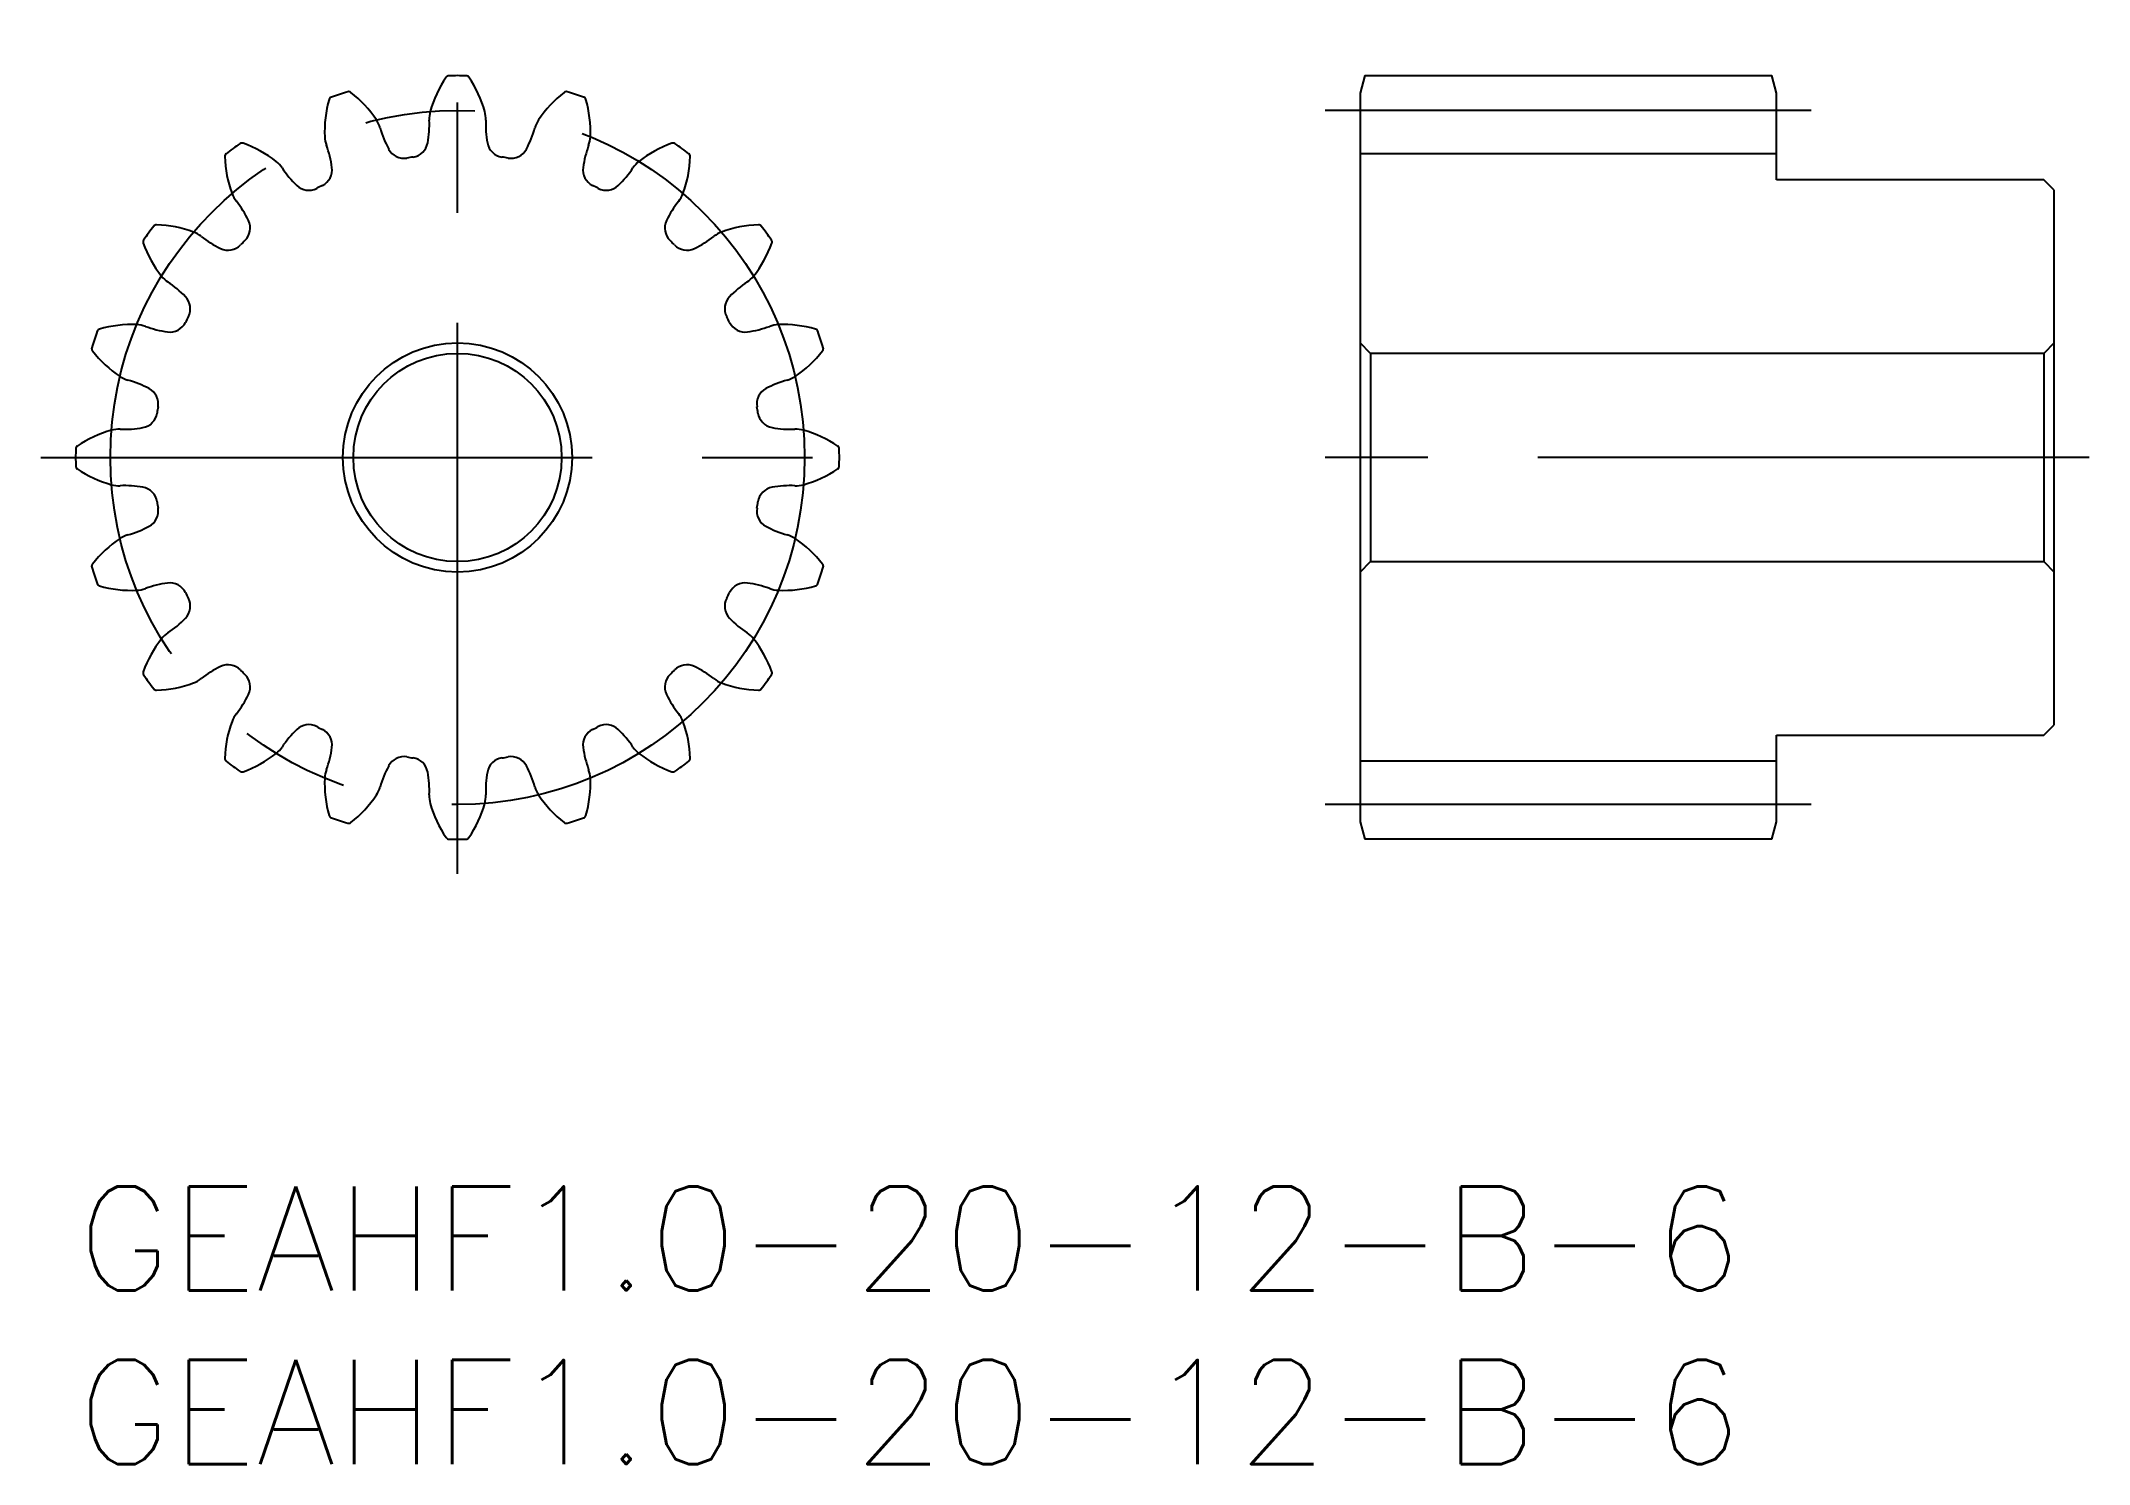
# Model space of a CAD drawing. Extents: x -1 to 58, y -8 to 33.
import ezdxf

# ---------------------------------------------------------------- set-up
doc = ezdxf.new("R2010")
doc.units = 0
doc.header["$LTSCALE"] = 0.5
doc.linetypes.add('CENTER', pattern=[50.8, 31.75, -6.35, 6.35, -6.35])
for name, color, linetype in [('MSM_CENTER', 1, 'CENTER'), ('MSM_CONTINUOUS', 7, 'CONTINUOUS'), ('MSM_PART_NUMBER', 7, 'CONTINUOUS')]:
    doc.layers.add(name, color=color, linetype=linetype)
doc.styles.get("Standard").update_dxf_attribs({"font": 'txt.shx', "height": 3, "bigfont": 'bigfont.shx'})

# ---------------------------------------------------------------- blocks, each defined once
blk = doc.blocks.new('*U3')
at = {"layer": 'MSM_PART_NUMBER'}
blk.add_text('GEAHF1.0-20-12-B-6', height=3, dxfattribs=at).set_placement((0, -3))
blk = doc.blocks.new('*U4')
at = {"layer": 'MSM_PART_NUMBER'}
blk.add_text('GEAHF1.0-20-12-B-6', height=3, dxfattribs=at).set_placement((0, -8))

msp = doc.modelspace()

# ---------------------------------------------------------------- linework, layer by layer
at = {"layer": 'MSM_CENTER'}
for p, q in [((10.953, 9), (10.953, 33)), ((49.953, 31), (35.953, 31)), ((-1.047, 21), (22.953, 21)), ((57.953, 21), (35.953, 21)), ((49.953, 11), (35.953, 11))]:
    msp.add_line(p, q, dxfattribs=at)
msp.add_circle((10.953, 21), 10, dxfattribs=at)
at = {"layer": 'MSM_CONTINUOUS'}
for p, q in [((37.087, 32), (36.953, 31.5)), ((37.087, 32), (48.82, 32)), ((48.953, 31.5), (48.82, 32)), ((36.953, 31.5), (36.953, 10.5)), ((48.953, 29), (48.953, 31.5)), ((48.953, 29.75), (36.953, 29.75)), ((56.653, 29), (48.953, 29)), ((56.953, 28.7), (56.653, 29)), ((56.953, 13.3), (56.953, 28.7)), ((37.253, 24), (36.953, 24.3)), ((56.953, 24.3), (56.653, 24)), ((37.253, 24), (37.253, 18)), ((56.653, 24), (37.253, 24)), ((56.653, 24), (56.653, 18)), ((36.953, 17.7), (37.253, 18)), ((37.253, 18), (56.653, 18)), ((56.653, 18), (56.953, 17.7)), ((48.953, 10.5), (48.953, 13)), ((48.953, 13), (56.653, 13)), ((56.653, 13), (56.953, 13.3)), ((48.953, 12.25), (36.953, 12.25)), ((36.953, 10.5), (37.087, 10)), ((48.82, 10), (48.953, 10.5)), ((48.82, 10), (37.087, 10))]:
    msp.add_line(p, q, dxfattribs=at)
for radius in [3.3, 3]:
    msp.add_circle((10.953, 21), radius, dxfattribs=at)
for centre, radius, start, end in [((13.381, 30.078), 3.333, 145.76897, 164.5), ((10.708, 31.897), 0.1, 91.2918, 145.76897), ((10.953, 21), 11, 88.7082, 91.2918), ((11.199, 31.897), 0.1, 34.23103, 88.7082), ((8.526, 30.078), 3.333, 15.5, 34.23103), ((10.457, 30.384), 3.333, 163.76897, 182.5), ((7.352, 31.288), 0.1, 109.2918, 163.76897), ((10.953, 21), 11, 106.7082, 109.2918), ((7.82, 31.44), 0.1, 52.23103, 106.7082), ((5.839, 28.884), 3.333, 33.5, 52.23103), ((16.068, 28.884), 3.333, 127.76897, 146.5), ((14.087, 31.44), 0.1, 73.2918, 127.76893), ((10.953, 21), 11, 70.7082, 73.2918), ((14.555, 31.288), 0.1, 16.23103, 70.7082), ((11.45, 30.384), 3.333, 357.5, 16.23103), ((7.94, 30.274), 0.814, 15.78517, 33.5), ((7.065, 30.603), 3.077, 349.88406, 2.17481), ((10.953, 30.752), 0.814, 164.5, 182.21483), ((10.953, 30.752), 0.814, 357.78517, 15.5), ((14.842, 30.603), 3.077, 177.82519, 190.11594), ((13.967, 30.274), 0.814, 146.5, 164.21483), ((7.94, 30.274), 0.814, 182.5, 200.21483), ((11.684, 31.335), 3.077, 195.82519, 208.11594), ((10.223, 31.335), 3.077, 331.88406, 344.17481), ((13.967, 30.274), 0.814, 339.78517, 357.5), ((4.349, 29.672), 0.1, 127.2918, 181.769), ((7.581, 29.771), 3.333, 181.76897, 200.5), ((10.953, 21), 11, 124.7082, 127.2918), ((4.747, 29.96), 0.1, 70.23103, 124.7082), ((3.653, 26.918), 3.333, 51.5, 70.23103), ((5.222, 28.889), 0.814, 33.78517, 51.5), ((4.288, 28.932), 3.077, 7.88406, 20.17481), ((9.411, 30.12), 0.5, 208.11594, 279.59893), ((10.953, 21), 8.75, 98.40107, 99.59893), ((9.602, 30.151), 0.5, 278.40107, 349.88406), ((12.305, 30.151), 0.5, 190.11594, 261.59893), ((10.953, 21), 8.75, 80.40107, 81.59893), ((12.496, 30.12), 0.5, 260.40107, 331.88406), ((17.619, 28.932), 3.077, 159.82519, 172.11594), ((16.685, 28.889), 0.814, 128.5, 146.21483), ((18.254, 26.918), 3.333, 109.76897, 128.5), ((17.16, 29.96), 0.1, 55.2918, 109.76897), ((10.953, 21), 11, 52.7082, 55.2918), ((14.326, 29.771), 3.333, 339.5, 358.23103), ((17.558, 29.672), 0.1, 358.23103, 52.7082), ((8.454, 31.055), 3.077, 213.82519, 226.11594), ((6.84, 29.285), 0.5, 296.40107, 7.88406), ((15.067, 29.285), 0.5, 172.11594, 243.59893), ((13.452, 31.055), 3.077, 313.88406, 326.17481), ((5.222, 28.889), 0.814, 200.5, 218.21483), ((2.163, 26.484), 3.077, 25.88406, 38.17481), ((6.668, 29.197), 0.5, 226.11594, 297.59893), ((10.953, 21), 8.75, 116.40107, 117.59893), ((10.953, 21), 8.75, 62.40107, 63.59893), ((15.239, 29.197), 0.5, 242.40107, 313.88406), ((19.744, 26.484), 3.077, 141.82519, 154.11594), ((16.685, 28.889), 0.814, 321.78517, 339.5), ((4.481, 27.609), 0.5, 314.40107, 25.88406), ((17.425, 27.609), 0.5, 154.11594, 225.59893), ((1.993, 27.206), 0.1, 145.2918, 199.76897), ((5.036, 28.3), 3.333, 199.76897, 218.5), ((10.953, 21), 11, 142.7082, 145.2918), ((2.282, 27.604), 0.1, 88.23103, 142.7082), ((2.182, 24.372), 3.333, 69.5, 88.23103), ((3.064, 26.732), 0.814, 51.78517, 69.5), ((5.47, 29.79), 3.077, 231.82519, 244.11594), ((10.953, 21), 8.75, 134.40107, 135.59893), ((10.953, 21), 8.75, 44.40107, 45.59893), ((16.437, 29.79), 3.077, 295.88406, 308.17481), ((18.843, 26.732), 0.814, 110.5, 128.21483), ((19.725, 24.372), 3.333, 91.76897, 110.5), ((16.871, 28.3), 3.333, 321.5, 340.23103), ((19.625, 27.604), 0.1, 37.2918, 91.76897), ((10.953, 21), 11, 34.7082, 37.2918), ((19.914, 27.206), 0.1, 340.23103, 34.7082), ((4.345, 27.472), 0.5, 244.11594, 315.59893), ((17.562, 27.472), 0.5, 224.40107, 295.88406), ((3.064, 26.732), 0.814, 218.5, 236.21483), ((0.899, 23.499), 3.077, 43.88406, 56.17481), ((21.008, 23.499), 3.077, 123.82519, 136.11594), ((18.843, 26.732), 0.814, 303.78517, 321.5), ((2.756, 25.285), 0.5, 332.40109, 43.88406), ((19.151, 25.285), 0.5, 136.11594, 207.59893), ((1.569, 21.497), 3.333, 87.5, 106.23103), ((1.679, 24.013), 0.814, 69.78517, 87.5), ((2.668, 25.113), 0.5, 262.11594, 333.59893), ((10.953, 21), 8.75, 152.40107, 153.59893), ((10.953, 21), 8.75, 26.40107, 27.59893), ((19.239, 25.113), 0.5, 206.40107, 277.88406), ((20.228, 24.013), 0.814, 92.5, 110.21483), ((20.338, 21.497), 3.333, 73.76897, 92.5), ((10.953, 21), 11, 160.7082, 163.2918), ((0.666, 24.601), 0.1, 106.23103, 160.7082), ((3.022, 27.666), 3.077, 249.82519, 262.11594), ((18.885, 27.666), 3.077, 277.88406, 290.17481), ((21.241, 24.601), 0.1, 19.2918, 73.76897), ((10.953, 21), 11, 16.7082, 19.2918), ((0.514, 24.134), 0.1, 163.2918, 217.769), ((3.07, 26.114), 3.333, 217.76897, 236.5), ((18.837, 26.114), 3.333, 303.5, 322.23103), ((21.393, 24.134), 0.1, 322.23103, 16.7082), ((1.679, 24.013), 0.814, 236.5, 254.21483), ((0.619, 20.27), 3.077, 61.88406, 74.17481), ((21.288, 20.27), 3.077, 105.82519, 118.11594), ((20.228, 24.013), 0.814, 285.78517, 303.5), ((1.833, 22.542), 0.5, 350.40107, 61.88406), ((10.953, 21), 8.75, 170.40107, 171.59893), ((20.074, 22.542), 0.5, 118.11594, 189.59893), ((10.953, 21), 8.75, 8.40107, 9.59893), ((1.35, 24.888), 3.077, 267.82519, 280.11594), ((1.803, 22.351), 0.5, 280.11594, 351.59893), ((20.104, 22.351), 0.5, 188.40107, 259.88406), ((20.557, 24.888), 3.077, 259.88406, 272.17481), ((10.953, 21), 11, 178.7082, 181.2918), ((0.056, 21.246), 0.1, 124.23103, 178.7082), ((1.875, 18.572), 3.333, 105.5, 124.23103), ((1.202, 21), 0.814, 87.78517, 105.5), ((20.705, 21), 0.814, 74.5, 92.21483), ((20.032, 18.572), 3.333, 55.76897, 74.5), ((21.851, 21.246), 0.1, 1.2918, 55.76897), ((10.953, 21), 11, 358.7082, 1.2918), ((0.056, 20.754), 0.1, 181.2918, 235.76897), ((1.875, 23.428), 3.333, 235.76897, 254.5), ((20.032, 23.428), 3.333, 285.5, 304.23103), ((21.851, 20.754), 0.1, 304.23103, 358.7082), ((1.202, 21), 0.814, 254.5, 272.21483), ((1.35, 17.112), 3.077, 79.88406, 92.17481), ((1.803, 19.649), 0.5, 8.40109, 79.88406), ((20.104, 19.649), 0.5, 100.11594, 171.59893), ((20.557, 17.112), 3.077, 87.82519, 100.11594), ((20.705, 21), 0.814, 267.78517, 285.5), ((1.833, 19.458), 0.5, 298.11594, 9.59893), ((10.953, 21), 8.75, 188.40107, 189.59893), ((20.074, 19.458), 0.5, 170.40107, 241.88406), ((10.953, 21), 8.75, 350.40107, 351.59893), ((0.619, 21.73), 3.077, 285.82519, 298.11594), ((21.288, 21.73), 3.077, 241.88406, 254.17481), ((3.07, 15.886), 3.333, 123.5, 142.23103), ((1.679, 17.987), 0.814, 105.78517, 123.5), ((20.228, 17.987), 0.814, 56.5, 74.21483), ((18.837, 15.886), 3.333, 37.76897, 56.5), ((0.514, 17.866), 0.1, 142.23103, 196.7082), ((10.953, 21), 11, 196.7082, 199.2918), ((10.953, 21), 11, 340.7082, 343.2918), ((21.393, 17.866), 0.1, 343.2918, 37.76897), ((0.666, 17.399), 0.1, 199.2918, 253.76897), ((1.569, 20.503), 3.333, 253.76897, 272.5), ((1.679, 17.987), 0.814, 272.5, 290.21483), ((3.022, 14.334), 3.077, 97.88406, 110.17481), ((2.668, 16.887), 0.5, 26.40109, 97.88406), ((19.239, 16.887), 0.5, 82.11594, 153.59893), ((18.885, 14.334), 3.077, 69.82519, 82.11594), ((20.228, 17.987), 0.814, 249.78517, 267.5), ((20.338, 20.503), 3.333, 267.5, 286.23103), ((21.241, 17.399), 0.1, 286.23103, 340.7082), ((10.953, 21), 8.75, 206.40107, 207.59893), ((2.756, 16.715), 0.5, 316.11594, 27.59893), ((19.151, 16.715), 0.5, 152.40107, 223.88406), ((10.953, 21), 8.75, 332.40107, 333.59893), ((3.064, 15.268), 0.814, 123.78517, 141.5), ((0.899, 18.501), 3.077, 303.82519, 316.11594), ((21.008, 18.501), 3.077, 223.88406, 236.17481), ((18.843, 15.268), 0.814, 38.5, 56.21483), ((5.036, 13.7), 3.333, 141.5, 160.23103), ((16.871, 13.7), 3.333, 19.76897, 38.5), ((1.993, 14.794), 0.1, 160.23103, 214.7082), ((5.47, 12.21), 3.077, 115.88406, 128.17481), ((4.345, 14.528), 0.5, 44.40109, 115.88406), ((10.953, 21), 8.75, 224.40107, 225.59893), ((10.953, 21), 8.75, 314.40107, 315.59893), ((17.562, 14.528), 0.5, 64.11594, 135.59893), ((16.437, 12.21), 3.077, 51.82519, 64.11594), ((19.914, 14.794), 0.1, 325.2918, 19.76897), ((10.953, 21), 11, 214.7082, 217.2918), ((2.282, 14.396), 0.1, 217.2918, 271.76897), ((2.182, 17.628), 3.333, 271.76897, 290.5), ((3.064, 15.268), 0.814, 290.5, 308.21483), ((2.163, 15.516), 3.077, 321.82519, 334.11594), ((4.481, 14.391), 0.5, 334.11594, 45.59893), ((17.425, 14.391), 0.5, 134.40107, 205.88406), ((19.744, 15.516), 3.077, 205.88406, 218.17481), ((18.843, 15.268), 0.814, 231.78517, 249.5), ((19.725, 17.628), 3.333, 249.5, 268.23103), ((19.625, 14.396), 0.1, 268.23103, 322.7082), ((10.953, 21), 11, 322.7082, 325.2918), ((5.222, 13.111), 0.814, 141.78517, 159.5), ((16.685, 13.111), 0.814, 20.5, 38.21483), ((7.581, 12.229), 3.333, 159.5, 178.23103), ((8.454, 10.945), 3.077, 133.88406, 146.17481), ((6.668, 12.803), 0.5, 62.40107, 133.88406), ((10.953, 21), 8.75, 242.40107, 243.59893), ((6.84, 12.715), 0.5, 352.11594, 63.59893), ((15.067, 12.715), 0.5, 116.40107, 187.88406), ((10.953, 21), 8.75, 296.40107, 297.59893), ((15.239, 12.803), 0.5, 46.11594, 117.59893), ((13.452, 10.945), 3.077, 33.82519, 46.11594), ((14.326, 12.229), 3.333, 1.76897, 20.5), ((3.653, 15.082), 3.333, 289.76897, 308.5), ((5.222, 13.111), 0.814, 308.5, 326.21483), ((4.288, 13.068), 3.077, 339.82519, 352.11594), ((17.619, 13.068), 3.077, 187.88406, 200.17481), ((16.685, 13.111), 0.814, 213.78517, 231.5), ((18.254, 15.082), 3.333, 231.5, 250.23103), ((4.349, 12.328), 0.1, 178.23103, 232.7082), ((10.953, 21), 11, 232.7082, 235.2918), ((4.747, 12.04), 0.1, 235.2918, 289.76897), ((7.94, 11.726), 0.814, 159.78517, 177.5), ((11.684, 10.665), 3.077, 151.88406, 164.17481), ((9.411, 11.88), 0.5, 80.40107, 151.88406), ((10.953, 21), 8.75, 260.40107, 261.59893), ((9.602, 11.849), 0.5, 10.11594, 81.59893), ((7.065, 11.397), 3.077, 357.82519, 10.11594), ((14.842, 11.397), 3.077, 169.88406, 182.17481), ((12.305, 11.849), 0.5, 98.40107, 169.88406), ((10.953, 21), 8.75, 278.40107, 279.59893), ((12.496, 11.88), 0.5, 28.11594, 99.59893), ((10.223, 10.665), 3.077, 15.82519, 28.11594), ((13.967, 11.726), 0.814, 2.5, 20.21483), ((17.16, 12.04), 0.1, 250.23103, 304.7082), ((10.953, 21), 11, 304.7082, 307.2918), ((17.558, 12.328), 0.1, 307.2918, 1.769), ((10.457, 11.616), 3.333, 177.5, 196.23103), ((5.839, 13.116), 3.333, 307.76897, 326.5), ((7.94, 11.726), 0.814, 326.5, 344.21483), ((10.953, 11.248), 0.814, 177.78517, 195.5), ((10.953, 11.248), 0.814, 344.5, 2.21483), ((13.967, 11.726), 0.814, 195.78517, 213.5), ((16.068, 13.116), 3.333, 213.5, 232.23103), ((11.45, 11.616), 3.333, 343.76897, 2.5), ((7.352, 10.712), 0.1, 196.23103, 250.7082), ((13.381, 11.922), 3.333, 195.5, 214.23103), ((8.526, 11.922), 3.333, 325.76897, 344.5), ((14.555, 10.712), 0.1, 289.2918, 343.76897), ((10.953, 21), 11, 250.7082, 253.2918), ((7.82, 10.56), 0.1, 253.2918, 307.76897), ((10.708, 10.103), 0.1, 214.23103, 268.7082), ((11.199, 10.103), 0.1, 271.2918, 325.76897), ((14.087, 10.56), 0.1, 232.23103, 286.7082), ((10.953, 21), 11, 286.7082, 289.2918), ((10.953, 21), 11, 268.7082, 271.2918)]:
    msp.add_arc(centre, radius, start, end, dxfattribs=at)

# ---------------------------------------------------------------- block references
for name in ['*U3', '*U4']:
    msp.add_blockref(name, (0, 0), dxfattribs=at)

doc.saveas('drawing.dxf')
